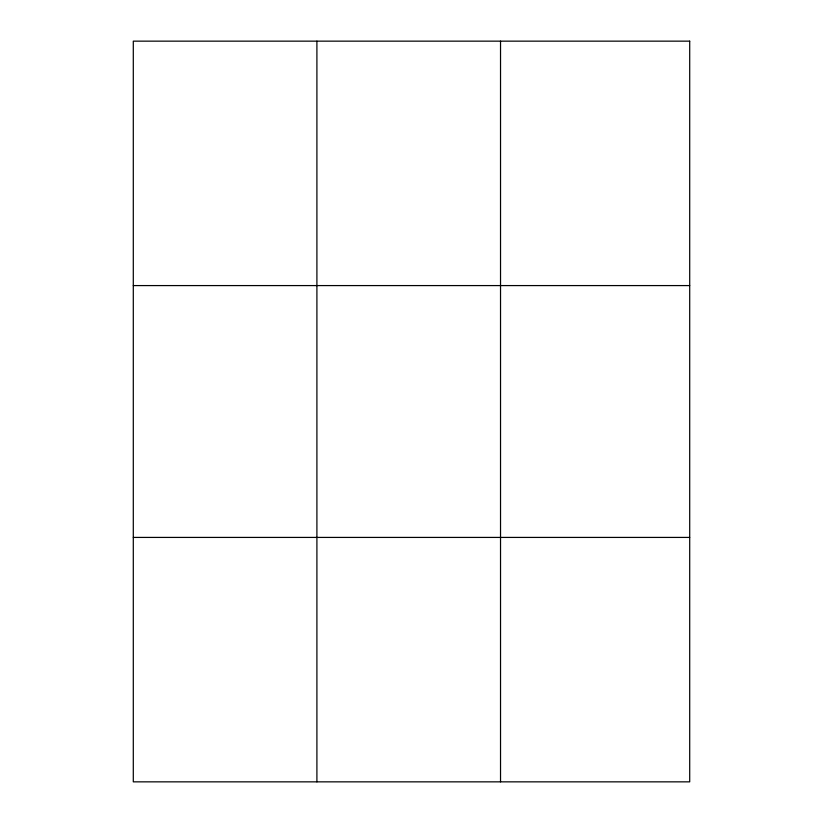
<?xml version="1.0" encoding="UTF-8"?>
<svg xmlns="http://www.w3.org/2000/svg" width="823" height="823" viewBox="0 0 823 823"><rect width="100%" height="100%" fill="white"/><g stroke="black" fill="none" stroke-linecap="round" stroke-linejoin="round"><path stroke-width="1.23" d="M316.906 781.85L316.906 41.15M500.528 781.85L500.528 41.15M133.295 285.581L689.705 285.581M133.295 537.419L689.705 537.419M689.705 41.15L689.705 781.85L133.295 781.85L133.295 41.15L689.705 41.15"/></g></svg>
